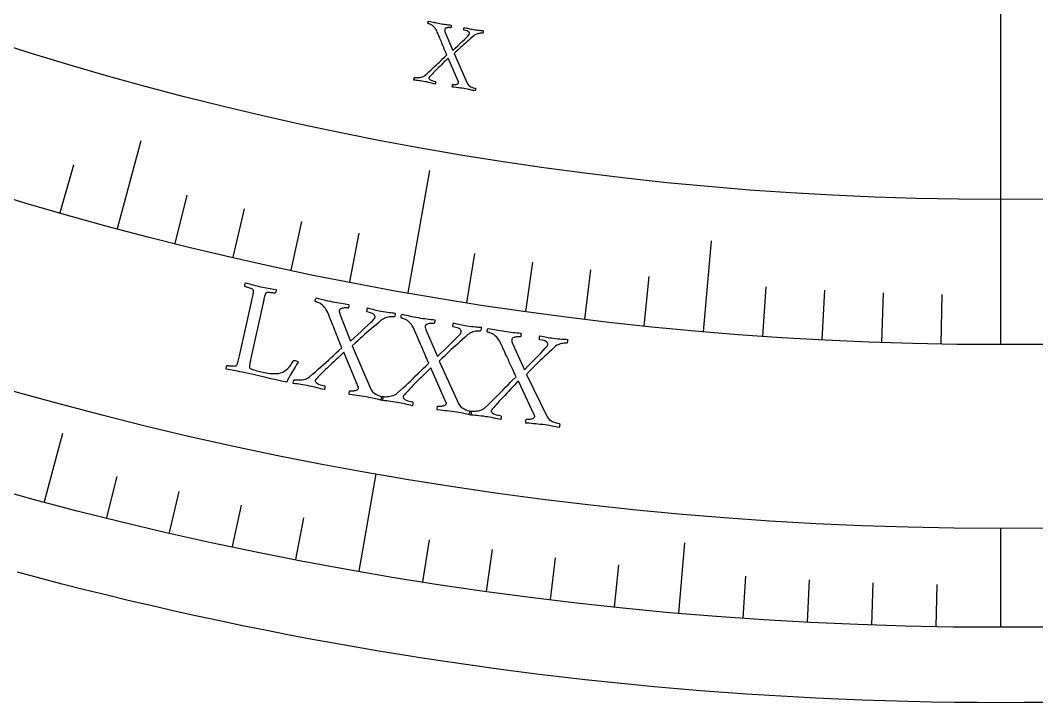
# Model space of a CAD drawing. Header units: millimetres. Extents: x -92 to 92, y -92 to 120.
# Drawn here: x -24.05 to 0.88, y -92.5 to -75.75 of the extents above; entities that cross this region are included whole.
import ezdxf

# ---------------------------------------------------------------- set-up
doc = ezdxf.new("R2010")
doc.units = ezdxf.units.MM
for name, color, linetype in [('CUT_OUTER', 1, 'Continuous'), ('ENGRAVE', 7, 'Continuous'), ('ENGRAVE_FINE', 8, 'Continuous'), ('TEXT', 5, 'Continuous')]:
    doc.layers.add(name, color=color, linetype=linetype)

msp = doc.modelspace()

# ---------------------------------------------------------------- linework, layer by layer
at = {"layer": 'CUT_OUTER'}
msp.add_lwpolyline([(1.1351, -92.493), (0.5676, -92.4983), (0, -92.5), (-0.5676, -92.4983), (-1.1351, -92.493), (-1.7026, -92.4843), (-2.2701, -92.4721), (-2.8374, -92.4565), (-3.4047, -92.4373), (-3.9718, -92.4147), (-4.5388, -92.3886), (-5.1056, -92.359), (-5.6722, -92.3259), (-6.2386, -92.2894), (-6.8047, -92.2494), (-7.3706, -92.2059), (-7.9363, -92.1589), (-8.5016, -92.1085), (-9.0666, -92.0546), (-9.6313, -91.9972), (-10.1956, -91.9364), (-10.7595, -91.8721), (-11.323, -91.8044), (-11.8861, -91.7332), (-12.4487, -91.6585), (-13.0109, -91.5804), (-13.5726, -91.4988), (-14.1337, -91.4138), (-14.6944, -91.3254), (-15.2545, -91.2335), (-15.814, -91.1382), (-16.3729, -91.0394), (-16.9312, -90.9373), (-17.4889, -90.8317), (-18.0459, -90.7226), (-18.6022, -90.6102), (-19.1578, -90.4944), (-19.7127, -90.3751), (-20.2669, -90.2524), (-20.8203, -90.1264), (-21.3729, -89.9969), (-21.9247, -89.8641), (-22.4757, -89.7279), (-23.0258, -89.5883), (-23.5751, -89.4453), (-24.1235, -89.299)], dxfattribs=at)
at = {"layer": 'ENGRAVE'}
for points in [[(0, -83.7125), (0, -73.5375)], [(-21.6664, -80.8601), (-21.087, -78.6978)], [(-14.5365, -82.4407), (-14.0065, -79.4346)], [(-7.296, -83.3939), (-7.1009, -81.164)], [(-23.4619, -87.5612), (-23.0131, -85.8859)], [(-15.7412, -89.2728), (-15.3196, -86.8816)], [(0, -90.65), (0, -88.2219)], [(-7.9007, -90.305), (-7.7495, -88.5773)]]:
    msp.add_lwpolyline(points, dxfattribs=at)
for radius in [90.65, 90.65, 88.2219, 83.7125, 83.7125, 80.1513]:
    msp.add_circle((0, 0), radius, dxfattribs=at)
at = {"layer": 'ENGRAVE_FINE'}
for points in [[(-23.0743, -80.4696), (-22.7377, -79.2959)], [(-20.2519, -81.2259), (-19.9565, -80.0411)], [(-18.8312, -81.567), (-18.5565, -80.3772)], [(-17.4048, -81.8832), (-17.1509, -80.6889)], [(-15.9731, -82.1745), (-15.7401, -80.9759)], [(-13.0955, -82.6819), (-12.9045, -81.4759)], [(-11.6505, -82.8978), (-11.4806, -81.6887)], [(-10.202, -83.0885), (-10.0532, -81.8766)], [(-8.7503, -83.2539), (-8.6227, -82.0396)], [(-5.8395, -83.5086), (-5.7543, -82.2906)], [(-4.3812, -83.5978), (-4.3173, -82.3784)], [(-2.9215, -83.6615), (-2.8789, -82.4412)], [(-1.461, -83.6998), (-1.4397, -82.4789)], [(-21.9302, -87.9573), (-21.6785, -86.9476)], [(-20.3918, -88.3266), (-20.1577, -87.3127)], [(-18.8472, -88.6691), (-18.6308, -87.6512)], [(-17.2968, -88.9845), (-17.0983, -87.963)], [(-14.1808, -89.5339), (-14.018, -88.5061)], [(-12.616, -89.7678), (-12.4712, -88.7373)], [(-11.0475, -89.9743), (-10.9206, -88.9414)], [(-9.4755, -90.1534), (-9.3667, -89.1185)], [(-6.3234, -90.4292), (-6.2508, -89.3911)], [(-4.7443, -90.5258), (-4.6898, -89.4866)], [(-3.1636, -90.5948), (-3.1273, -89.5548)], [(-1.5821, -90.6362), (-1.5639, -89.5957)]]:
    msp.add_lwpolyline(points, dxfattribs=at)
at = {"layer": 'TEXT'}
for points in [[(-13.7621, -75.8298), (-13.7228, -75.8368), (-13.685, -75.8429), (-13.6489, -75.8483), (-13.6143, -75.853), (-13.5807, -75.8574), (-13.5474, -75.8618), (-13.5144, -75.8663), (-13.4816, -75.8709), (-13.4807, -75.8769), (-13.4807, -75.885), (-13.4817, -75.8954), (-13.4836, -75.9079), (-13.4863, -75.9196), (-13.4895, -75.9278), (-13.4932, -75.9324), (-13.4974, -75.9334), (-13.5062, -75.9322), (-13.5172, -75.9314), (-13.5302, -75.9309), (-13.5453, -75.9307), (-13.5612, -75.9314), (-13.5768, -75.9333), (-13.5921, -75.9364), (-13.607, -75.9407), (-13.6202, -75.9469), (-13.6304, -75.9555), (-13.6376, -75.9665), (-13.6417, -75.98), (-13.6424, -75.9937), (-13.6402, -76.01), (-13.6349, -76.0289), (-13.6266, -76.0504), (-13.443, -76.489), (-13.3826, -76.4318), (-13.3237, -76.3764), (-13.2663, -76.3227), (-13.2105, -76.2707), (-13.1591, -76.2223), (-13.115, -76.1793), (-13.0783, -76.1418), (-13.0489, -76.1097), (-13.0449, -76.1045), (-13.0416, -76.0993), (-13.039, -76.0939), (-13.0372, -76.0884), (-13.0358, -76.0834), (-13.0348, -76.0795), (-13.0341, -76.0767), (-13.0337, -76.075), (-13.034, -76.0665), (-13.0375, -76.0569), (-13.0443, -76.0461), (-13.0544, -76.0342), (-13.0703, -76.0222), (-13.0948, -76.0115), (-13.1278, -76.0018), (-13.1693, -75.9933), (-13.1719, -75.9902), (-13.1732, -75.9842), (-13.1733, -75.9754), (-13.1722, -75.9637), (-13.1704, -75.9516), (-13.1681, -75.9414), (-13.1654, -75.9332), (-13.1624, -75.9269), (-13.1313, -75.9346), (-13.102, -75.9417), (-13.0745, -75.9484), (-13.0488, -75.9547), (-13.0233, -75.9606), (-12.9964, -75.9663), (-12.9682, -75.9718), (-12.9387, -75.977), (-12.8979, -75.9837), (-12.8603, -75.9892), (-12.826, -75.9935), (-12.7949, -75.9967), (-12.7668, -75.9992), (-12.7412, -76.0016), (-12.7181, -76.0039), (-12.6977, -76.006), (-12.6965, -76.0117), (-12.6961, -76.0191), (-12.6964, -76.0281), (-12.6974, -76.0387), (-12.6994, -76.0493), (-12.7027, -76.0582), (-12.7072, -76.0654), (-12.7131, -76.071), (-12.7193, -76.0703), (-12.7287, -76.0698), (-12.7416, -76.0695), (-12.7577, -76.0693), (-12.7761, -76.07), (-12.7956, -76.0723), (-12.8162, -76.0761), (-12.838, -76.0815), (-12.86, -76.0889), (-12.8815, -76.0989), (-12.9024, -76.1114), (-12.9227, -76.1265), (-12.9712, -76.169), (-13.0165, -76.2085), (-13.0586, -76.245), (-13.0975, -76.2785), (-13.1346, -76.3108), (-13.1713, -76.3433), (-13.2077, -76.3762), (-13.2438, -76.4095), (-13.2812, -76.4445), (-13.3219, -76.4828), (-13.3658, -76.5242), (-13.4129, -76.5689), (-13.0908, -77.2959), (-13.0765, -77.321), (-13.0574, -77.3435), (-13.0333, -77.3632), (-13.0045, -77.3803), (-12.9737, -77.3947), (-12.9439, -77.4062), (-12.9151, -77.415), (-12.8872, -77.4209), (-12.8852, -77.4269), (-12.8846, -77.4347), (-12.8852, -77.4444), (-12.8872, -77.4558), (-12.8897, -77.4669), (-12.8919, -77.4754), (-12.8939, -77.4814), (-12.8955, -77.4847), (-12.9271, -77.4772), (-12.9563, -77.4702), (-12.9834, -77.4637), (-13.0081, -77.4578), (-13.0331, -77.452), (-13.0607, -77.4463), (-13.0909, -77.4405), (-13.1237, -77.4348), (-13.169, -77.4273), (-13.2113, -77.4208), (-13.2507, -77.4151), (-13.2871, -77.4104), (-13.3236, -77.4059), (-13.3632, -77.4011), (-13.4057, -77.3958), (-13.4513, -77.3902), (-13.4543, -77.3839), (-13.4557, -77.3754), (-13.4557, -77.365), (-13.4541, -77.3524), (-13.4514, -77.3406), (-13.4483, -77.3324), (-13.4445, -77.3278), (-13.4402, -77.3268), (-13.4323, -77.3278), (-13.422, -77.3282), (-13.4095, -77.3282), (-13.3947, -77.3277), (-13.3789, -77.3265), (-13.3633, -77.3241), (-13.3481, -77.3207), (-13.333, -77.3162), (-13.3197, -77.3106), (-13.3098, -77.3036), (-13.3031, -77.2954), (-13.2997, -77.2858), (-13.2995, -77.2833), (-13.2996, -77.2803), (-13.3001, -77.2768), (-13.3009, -77.2728), (-13.3021, -77.2687), (-13.3034, -77.2651), (-13.305, -77.2618), (-13.3068, -77.259), (-13.5532, -76.6795), (-13.5845, -76.7088), (-13.6171, -76.7397), (-13.6511, -76.7722), (-13.6863, -76.8064), (-13.7221, -76.8413), (-13.7573, -76.8757), (-13.7921, -76.9098), (-13.8264, -76.9436), (-13.8593, -76.9762), (-13.8898, -77.0069), (-13.9179, -77.0357), (-13.9437, -77.0625), (-13.9663, -77.0864), (-13.985, -77.1064), (-13.9998, -77.1224), (-14.0106, -77.1344), (-14.0124, -77.1368), (-14.0145, -77.1396), (-14.017, -77.1429), (-14.0199, -77.1468), (-14.0227, -77.1511), (-14.025, -77.1558), (-14.0268, -77.1608), (-14.0281, -77.1663), (-14.0275, -77.1767), (-14.022, -77.1875), (-14.0116, -77.1988), (-13.9963, -77.2106), (-13.9749, -77.2221), (-13.9464, -77.2328), (-13.9106, -77.2425), (-13.8676, -77.2513), (-13.8656, -77.2574), (-13.8646, -77.2653), (-13.8646, -77.2751), (-13.8658, -77.2867), (-13.8675, -77.2979), (-13.8696, -77.3064), (-13.8719, -77.3123), (-13.8744, -77.3155), (-13.9049, -77.3077), (-13.9356, -77.3001), (-13.9667, -77.2925), (-13.9981, -77.285), (-14.0295, -77.2778), (-14.0607, -77.271), (-14.0917, -77.2647), (-14.1224, -77.2589), (-14.1641, -77.2515), (-14.2027, -77.245), (-14.2382, -77.2396), (-14.2707, -77.2351), (-14.302, -77.2312), (-14.3339, -77.2272), (-14.3664, -77.2233), (-14.3994, -77.2194), (-14.4, -77.2127), (-14.3993, -77.2045), (-14.3973, -77.195), (-14.394, -77.1842), (-14.3904, -77.1738), (-14.3874, -77.1659), (-14.3849, -77.1602), (-14.3831, -77.157), (-14.3761, -77.1578), (-14.3643, -77.1585), (-14.3476, -77.159), (-14.326, -77.1594), (-14.3014, -77.159), (-14.2757, -77.1571), (-14.2488, -77.1536), (-14.2207, -77.1486), (-14.1934, -77.1414), (-14.1686, -77.1316), (-14.1465, -77.1191), (-14.1269, -77.1039), (-14.0763, -77.0583), (-14.028, -77.0145), (-13.9823, -76.9726), (-13.9389, -76.9326), (-13.8969, -76.8935), (-13.8549, -76.8541), (-13.8132, -76.8146), (-13.7716, -76.7749), (-13.7292, -76.7342), (-13.6849, -76.692), (-13.6388, -76.6483), (-13.5908, -76.6029), (-13.6003, -76.579), (-13.6112, -76.5523), (-13.6234, -76.5229), (-13.6371, -76.4908), (-13.6515, -76.457), (-13.666, -76.4223), (-13.6807, -76.387), (-13.6955, -76.3508), (-13.7102, -76.3149), (-13.7246, -76.2802), (-13.7385, -76.2468), (-13.7521, -76.2146), (-13.7649, -76.1844), (-13.7764, -76.1571), (-13.7867, -76.1326), (-13.7958, -76.111), (-13.8032, -76.0933), (-13.8085, -76.0806), (-13.8117, -76.073), (-13.8128, -76.0705), (-13.8254, -76.0395), (-13.8381, -76.0116), (-13.851, -75.9869), (-13.8641, -75.9654), (-13.878, -75.9458), (-13.8937, -75.9267), (-13.911, -75.9082), (-13.93, -75.8903), (-13.9434, -75.8791), (-13.9581, -75.8691), (-13.9739, -75.8601), (-13.991, -75.8522), (-14.0077, -75.8455), (-14.0225, -75.8402), (-14.0354, -75.8363), (-14.0464, -75.8338), (-14.05, -75.8314), (-14.0519, -75.8258), (-14.052, -75.817), (-14.0503, -75.805), (-14.0475, -75.7927), (-14.0439, -75.7828), (-14.0397, -75.7754), (-14.0347, -75.7705), (-13.9963, -75.7789), (-13.9608, -75.7868), (-13.9283, -75.7943), (-13.8987, -75.8014), (-13.869, -75.8084), (-13.8364, -75.8155), (-13.8008, -75.8226), (-13.7621, -75.8298)], [(-18.3957, -84.0481), (-18.3965, -84.0518), (-18.3974, -84.0563), (-18.3986, -84.0616), (-18.3999, -84.0677), (-18.4034, -84.0835), (-18.4074, -84.1016), (-18.4118, -84.1219), (-18.4167, -84.1444), (-18.4216, -84.1676), (-18.4258, -84.1899), (-18.4294, -84.2113), (-18.4324, -84.2317), (-18.4342, -84.2497), (-18.4342, -84.2638), (-18.4326, -84.274), (-18.4293, -84.2802), (-18.4142, -84.2943), (-18.3967, -84.3066), (-18.377, -84.317), (-18.3549, -84.3256), (-18.3281, -84.3336), (-18.2945, -84.3425), (-18.2539, -84.3523), (-18.2064, -84.3628), (-18.0256, -84.4017), (-17.9782, -84.4104), (-17.9279, -84.4169), (-17.8748, -84.4212), (-17.8189, -84.4233), (-17.764, -84.4222), (-17.7141, -84.4168), (-17.669, -84.4071), (-17.6289, -84.3932), (-17.595, -84.376), (-17.5613, -84.3544), (-17.5277, -84.3286), (-17.4943, -84.2984), (-17.4611, -84.2626), (-17.428, -84.22), (-17.395, -84.1705), (-17.3621, -84.1141), (-17.355, -84.1066), (-17.3444, -84.1025), (-17.3301, -84.1016), (-17.3122, -84.104), (-17.2855, -84.1107), (-17.2641, -84.119), (-17.2481, -84.1286), (-17.2376, -84.1397), (-17.2747, -84.2014), (-17.3133, -84.2649), (-17.3534, -84.3303), (-17.3949, -84.3974), (-17.4343, -84.4633), (-17.4679, -84.5248), (-17.4958, -84.582), (-17.5177, -84.6348), (-17.6477, -84.6074), (-17.7769, -84.579), (-17.9056, -84.5498), (-18.0336, -84.5196), (-18.1655, -84.4883), (-18.3057, -84.4559), (-18.4543, -84.4223), (-18.6112, -84.3874), (-18.6657, -84.3757), (-18.7175, -84.3652), (-18.7665, -84.3559), (-18.8127, -84.3478), (-18.858, -84.34), (-18.9039, -84.3313), (-18.9505, -84.3218), (-18.9978, -84.3115), (-19.0017, -84.3025), (-19.0032, -84.2914), (-19.0023, -84.2784), (-18.999, -84.2633), (-18.9943, -84.2485), (-18.9891, -84.2364), (-18.9834, -84.227), (-18.9772, -84.2202), (-18.9653, -84.2226), (-18.9491, -84.2253), (-18.9286, -84.2283), (-18.904, -84.2316), (-18.8773, -84.2344), (-18.8511, -84.2361), (-18.8253, -84.2366), (-18.7999, -84.236), (-18.7773, -84.234), (-18.7603, -84.2303), (-18.7486, -84.225), (-18.7425, -84.218), (-18.7319, -84.1983), (-18.7222, -84.1754), (-18.7133, -84.1494), (-18.7052, -84.1201), (-18.6975, -84.0887), (-18.6897, -84.056), (-18.6818, -84.022), (-18.6738, -83.9868), (-18.3714, -82.6264), (-18.3636, -82.591), (-18.3563, -82.5566), (-18.3494, -82.5231), (-18.3429, -82.4906), (-18.3376, -82.46), (-18.3345, -82.4322), (-18.3334, -82.4071), (-18.3345, -82.3847), (-18.3367, -82.3745), (-18.3447, -82.3644), (-18.3583, -82.3543), (-18.3777, -82.3442), (-18.4002, -82.3344), (-18.4234, -82.325), (-18.4474, -82.3161), (-18.4722, -82.3077), (-18.4953, -82.3002), (-18.5146, -82.2943), (-18.5301, -82.2898), (-18.5416, -82.2869), (-18.5442, -82.2782), (-18.5452, -82.2673), (-18.5446, -82.2541), (-18.5425, -82.2387), (-18.539, -82.2237), (-18.5343, -82.2115), (-18.5283, -82.2021), (-18.521, -82.1956), (-18.4736, -82.2081), (-18.4266, -82.2207), (-18.38, -82.2334), (-18.3339, -82.2461), (-18.2881, -82.2586), (-18.2426, -82.2703), (-18.1973, -82.2813), (-18.1523, -82.2915), (-18.1061, -82.3014), (-18.0603, -82.3105), (-18.015, -82.3188), (-17.9701, -82.3264), (-17.925, -82.3338), (-17.8789, -82.3415), (-17.8319, -82.3497), (-17.7839, -82.3583), (-17.7801, -82.3672), (-17.7785, -82.3782), (-17.7794, -82.3913), (-17.7825, -82.4064), (-17.7871, -82.4213), (-17.7921, -82.4334), (-17.7977, -82.4429), (-17.8036, -82.4497), (-17.8154, -82.4475), (-17.8312, -82.4451), (-17.8512, -82.4423), (-17.8754, -82.4393), (-17.9012, -82.4366), (-17.9265, -82.4347), (-17.951, -82.4335), (-17.9749, -82.4331), (-17.9962, -82.4342), (-18.0129, -82.4376), (-18.0251, -82.4433), (-18.0327, -82.4513), (-18.0408, -82.4679), (-18.0485, -82.4871), (-18.0557, -82.5091), (-18.0625, -82.5337), (-18.0691, -82.5603), (-18.0757, -82.5881), (-18.0824, -82.6172), (-18.0891, -82.6476), (-18.0902, -82.6525), (-18.0913, -82.6574), (-18.0923, -82.6623), (-18.0934, -82.6672), (-18.0945, -82.6721), (-18.0955, -82.677), (-18.0966, -82.6819), (-18.0977, -82.6868)], [(-16.3981, -82.659), (-16.3413, -82.6699), (-16.2868, -82.6797), (-16.2346, -82.6884), (-16.1846, -82.6959), (-16.136, -82.703), (-16.0879, -82.7101), (-16.0402, -82.7174), (-15.9929, -82.7247), (-15.9917, -82.7335), (-15.9919, -82.7453), (-15.9935, -82.7603), (-15.9966, -82.7785), (-16.0008, -82.7955), (-16.0056, -82.8074), (-16.011, -82.814), (-16.0171, -82.8153), (-16.0299, -82.8134), (-16.0458, -82.8119), (-16.0646, -82.8109), (-16.0865, -82.8104), (-16.1096, -82.811), (-16.1323, -82.8134), (-16.1544, -82.8176), (-16.1761, -82.8236), (-16.1954, -82.8323), (-16.2103, -82.8446), (-16.221, -82.8605), (-16.2273, -82.88), (-16.2287, -82.8999), (-16.2258, -82.9237), (-16.2186, -82.9513), (-16.2072, -82.9827), (-15.9507, -83.6244), (-15.8617, -83.5425), (-15.7751, -83.463), (-15.6907, -83.386), (-15.6087, -83.3115), (-15.5332, -83.2421), (-15.4684, -83.1805), (-15.4145, -83.1266), (-15.3712, -83.0804), (-15.3653, -83.073), (-15.3604, -83.0654), (-15.3566, -83.0576), (-15.3538, -83.0496), (-15.3517, -83.0424), (-15.3501, -83.0367), (-15.3491, -83.0327), (-15.3485, -83.0302), (-15.3487, -83.0179), (-15.3536, -83.0038), (-15.3633, -82.988), (-15.3776, -82.9705), (-15.4004, -82.9528), (-15.4357, -82.9367), (-15.4833, -82.9221), (-15.5433, -82.909), (-15.5469, -82.9044), (-15.5487, -82.8956), (-15.5487, -82.8828), (-15.5469, -82.8658), (-15.5439, -82.8482), (-15.5404, -82.8334), (-15.5364, -82.8215), (-15.5319, -82.8125), (-15.487, -82.8242), (-15.4447, -82.8352), (-15.405, -82.8454), (-15.3679, -82.855), (-15.331, -82.8641), (-15.2923, -82.8728), (-15.2516, -82.8813), (-15.209, -82.8894), (-15.15, -82.8998), (-15.0956, -82.9084), (-15.046, -82.9153), (-15.0011, -82.9205), (-14.9604, -82.9247), (-14.9233, -82.9286), (-14.89, -82.9322), (-14.8604, -82.9356), (-14.8589, -82.944), (-14.8584, -82.9547), (-14.859, -82.9677), (-14.8606, -82.9831), (-14.8636, -82.9985), (-14.8686, -83.0114), (-14.8753, -83.0219), (-14.884, -83.0299), (-14.8929, -83.0288), (-14.9066, -83.0279), (-14.9251, -83.0273), (-14.9485, -83.0268), (-14.9752, -83.0275), (-15.0034, -83.0304), (-15.0334, -83.0356), (-15.065, -83.0431), (-15.0971, -83.0535), (-15.1284, -83.0676), (-15.1589, -83.0855), (-15.1887, -83.1072), (-15.2598, -83.168), (-15.3262, -83.2246), (-15.3879, -83.277), (-15.445, -83.325), (-15.4994, -83.3712), (-15.5534, -83.4179), (-15.6068, -83.4651), (-15.6598, -83.5128), (-15.715, -83.563), (-15.7748, -83.6178), (-15.8394, -83.6772), (-15.9088, -83.7412), (-15.4546, -84.8048), (-15.4342, -84.8416), (-15.4067, -84.8746), (-15.3721, -84.9038), (-15.3303, -84.9292), (-15.2857, -84.9506), (-15.2425, -84.9679), (-15.2007, -84.9811), (-15.1602, -84.9903), (-15.1574, -84.9991), (-15.1566, -85.0105), (-15.1577, -85.0245), (-15.1608, -85.0411), (-15.1646, -85.0572), (-15.168, -85.0695), (-15.1709, -85.0781), (-15.1734, -85.083), (-15.2192, -85.0715), (-15.2617, -85.0608), (-15.301, -85.0509), (-15.337, -85.0418), (-15.3732, -85.033), (-15.4133, -85.0241), (-15.4572, -85.0152), (-15.505, -85.0062), (-15.5707, -84.9945), (-15.6323, -84.9842), (-15.6895, -84.9752), (-15.7426, -84.9676), (-15.7957, -84.9604), (-15.8532, -84.9526), (-15.9151, -84.9441), (-15.9813, -84.9349), (-15.9856, -84.9256), (-15.9875, -84.9134), (-15.9872, -84.8981), (-15.9847, -84.8799), (-15.9806, -84.8628), (-15.9758, -84.851), (-15.9703, -84.8443), (-15.964, -84.843), (-15.9524, -84.8445), (-15.9375, -84.8454), (-15.9193, -84.8456), (-15.8977, -84.8452), (-15.8747, -84.8437), (-15.852, -84.8406), (-15.8296, -84.836), (-15.8076, -84.8298), (-15.7882, -84.8218), (-15.7735, -84.8119), (-15.7636, -84.8), (-15.7585, -84.7862), (-15.7582, -84.7826), (-15.7583, -84.7782), (-15.7589, -84.7731), (-15.7601, -84.7672), (-15.7617, -84.7613), (-15.7636, -84.756), (-15.7658, -84.7512), (-15.7683, -84.747), (-16.1149, -83.8992), (-16.161, -83.9411), (-16.2091, -83.9853), (-16.2591, -84.0319), (-16.3112, -84.0809), (-16.3639, -84.1307), (-16.4159, -84.1801), (-16.4673, -84.2289), (-16.5179, -84.2772), (-16.5665, -84.3238), (-16.6116, -84.3678), (-16.6533, -84.4089), (-16.6914, -84.4474), (-16.7249, -84.4817), (-16.7526, -84.5102), (-16.7744, -84.5332), (-16.7905, -84.5504), (-16.7931, -84.5537), (-16.7962, -84.5578), (-16.8, -84.5626), (-16.8043, -84.5681), (-16.8085, -84.5743), (-16.812, -84.5811), (-16.8147, -84.5884), (-16.8167, -84.5963), (-16.8161, -84.6114), (-16.8083, -84.6274), (-16.7934, -84.6441), (-16.7714, -84.6615), (-16.7406, -84.6788), (-16.6992, -84.695), (-16.6473, -84.71), (-16.5849, -84.7238), (-16.582, -84.7327), (-16.5808, -84.7442), (-16.5811, -84.7584), (-16.583, -84.7752), (-16.5858, -84.7915), (-16.589, -84.8039), (-16.5925, -84.8123), (-16.5963, -84.8169), (-16.6405, -84.805), (-16.6851, -84.7931), (-16.7302, -84.7813), (-16.7757, -84.7697), (-16.8213, -84.7584), (-16.8666, -84.7478), (-16.9116, -84.7379), (-16.9563, -84.7286), (-17.0168, -84.7168), (-17.0728, -84.7065), (-17.1245, -84.6977), (-17.1717, -84.6903), (-17.2172, -84.6838), (-17.2635, -84.6772), (-17.3107, -84.6707), (-17.3588, -84.6641), (-17.3595, -84.6543), (-17.3582, -84.6425), (-17.3551, -84.6288), (-17.35, -84.6131), (-17.3445, -84.5981), (-17.3399, -84.5866), (-17.3362, -84.5785), (-17.3334, -84.5738), (-17.3233, -84.5752), (-17.3061, -84.5764), (-17.2818, -84.5777), (-17.2504, -84.5789), (-17.2146, -84.5789), (-17.177, -84.5767), (-17.1377, -84.5724), (-17.0968, -84.5657), (-17.0568, -84.556), (-17.0205, -84.5423), (-16.9879, -84.5247), (-16.9591, -84.5031), (-16.8842, -84.438), (-16.813, -84.3756), (-16.7454, -84.3158), (-16.6814, -84.2586), (-16.6193, -84.2026), (-16.5574, -84.1464), (-16.4958, -84.0898), (-16.4344, -84.033), (-16.3718, -83.9749), (-16.3065, -83.9145), (-16.2385, -83.8519), (-16.1678, -83.7869), (-16.181, -83.7519), (-16.1962, -83.7129), (-16.2134, -83.6699), (-16.2325, -83.6229), (-16.2526, -83.5734), (-16.273, -83.5227), (-16.2935, -83.4709), (-16.3141, -83.4181), (-16.3346, -83.3655), (-16.3546, -83.3148), (-16.374, -83.2658), (-16.393, -83.2187), (-16.4108, -83.1745), (-16.4268, -83.1345), (-16.4412, -83.0987), (-16.4539, -83.067), (-16.4642, -83.0411), (-16.4715, -83.0226), (-16.4759, -83.0115), (-16.4774, -83.0078), (-16.495, -82.9624), (-16.5128, -82.9215), (-16.5308, -82.8854), (-16.5492, -82.8538), (-16.5689, -82.8249), (-16.5911, -82.7969), (-16.6157, -82.7695), (-16.6427, -82.743), (-16.6619, -82.7265), (-16.6829, -82.7115), (-16.7057, -82.6981), (-16.7302, -82.6862), (-16.7542, -82.6761), (-16.7755, -82.668), (-16.7941, -82.662), (-16.81, -82.658), (-16.8151, -82.6544), (-16.8176, -82.6463), (-16.8175, -82.6335), (-16.8148, -82.6161), (-16.8104, -82.5983), (-16.805, -82.584), (-16.7986, -82.5734), (-16.7913, -82.5664), (-16.7359, -82.5794), (-16.6847, -82.5918), (-16.6378, -82.6035), (-16.5951, -82.6145), (-16.5524, -82.6253), (-16.5053, -82.6364), (-16.4539, -82.6476), (-16.3981, -82.659)], [(-14.2937, -83.0487), (-14.2367, -83.0582), (-14.1819, -83.0666), (-14.1295, -83.074), (-14.0794, -83.0803), (-14.0306, -83.0861), (-13.9823, -83.092), (-13.9344, -83.098), (-13.887, -83.1042), (-13.8855, -83.1129), (-13.8854, -83.1248), (-13.8867, -83.1398), (-13.8893, -83.158), (-13.893, -83.1752), (-13.8975, -83.1871), (-13.9028, -83.1939), (-13.9089, -83.1954), (-13.9217, -83.1938), (-13.9376, -83.1927), (-13.9565, -83.1922), (-13.9783, -83.1922), (-14.0014, -83.1934), (-14.024, -83.1964), (-14.0461, -83.2011), (-14.0676, -83.2077), (-14.0867, -83.2168), (-14.1013, -83.2295), (-14.1116, -83.2457), (-14.1174, -83.2653), (-14.1183, -83.2853), (-14.1148, -83.309), (-14.1069, -83.3364), (-14.0946, -83.3675), (-13.8219, -84.0025), (-13.7351, -83.9183), (-13.6505, -83.8367), (-13.5681, -83.7576), (-13.488, -83.681), (-13.4143, -83.6098), (-13.3511, -83.5465), (-13.2985, -83.4912), (-13.2564, -83.444), (-13.2507, -83.4364), (-13.2461, -83.4287), (-13.2424, -83.4208), (-13.2398, -83.4128), (-13.2379, -83.4054), (-13.2365, -83.3998), (-13.2355, -83.3957), (-13.235, -83.3932), (-13.2356, -83.3809), (-13.2408, -83.3669), (-13.2509, -83.3514), (-13.2656, -83.3342), (-13.2889, -83.3172), (-13.3245, -83.302), (-13.3725, -83.2886), (-13.4328, -83.277), (-13.4366, -83.2724), (-13.4386, -83.2638), (-13.4389, -83.2509), (-13.4375, -83.2339), (-13.435, -83.2162), (-13.4319, -83.2014), (-13.4282, -83.1894), (-13.4239, -83.1802), (-13.3787, -83.1908), (-13.3362, -83.2007), (-13.2962, -83.2099), (-13.2588, -83.2185), (-13.2218, -83.2267), (-13.1828, -83.2344), (-13.1419, -83.2418), (-13.0991, -83.2489), (-13.0399, -83.2578), (-12.9853, -83.265), (-12.9356, -83.2707), (-12.8905, -83.2747), (-12.8497, -83.2778), (-12.8126, -83.2808), (-12.7792, -83.2836), (-12.7495, -83.2863), (-12.7478, -83.2946), (-12.747, -83.3052), (-12.7472, -83.3183), (-12.7485, -83.3338), (-12.7511, -83.3492), (-12.7557, -83.3622), (-12.7622, -83.3728), (-12.7707, -83.3811), (-12.7796, -83.3802), (-12.7933, -83.3797), (-12.8119, -83.3795), (-12.8353, -83.3796), (-12.8619, -83.381), (-12.8901, -83.3847), (-12.9199, -83.3906), (-12.9513, -83.3989), (-12.9831, -83.4101), (-13.014, -83.425), (-13.0441, -83.4437), (-13.0733, -83.4661), (-13.1428, -83.5287), (-13.2078, -83.587), (-13.2682, -83.6409), (-13.324, -83.6904), (-13.3772, -83.738), (-13.43, -83.786), (-13.4822, -83.8345), (-13.534, -83.8835), (-13.5878, -83.9351), (-13.6463, -83.9914), (-13.7093, -84.0525), (-13.777, -84.1182), (-13.296, -85.1699), (-13.2747, -85.2062), (-13.2463, -85.2385), (-13.211, -85.2668), (-13.1686, -85.2911), (-13.1235, -85.3114), (-13.0798, -85.3276), (-13.0377, -85.3398), (-12.997, -85.3479), (-12.994, -85.3566), (-12.9929, -85.3679), (-12.9936, -85.382), (-12.9963, -85.3987), (-12.9997, -85.4149), (-13.0027, -85.4273), (-13.0055, -85.4359), (-13.0078, -85.4409), (-13.0539, -85.4306), (-13.0967, -85.421), (-13.1362, -85.412), (-13.1724, -85.4038), (-13.2089, -85.396), (-13.2492, -85.3881), (-13.2933, -85.3803), (-13.3413, -85.3725), (-13.4073, -85.3625), (-13.4691, -85.3537), (-13.5266, -85.3462), (-13.5798, -85.34), (-13.6331, -85.3341), (-13.6907, -85.3278), (-13.7528, -85.3208), (-13.8193, -85.3134), (-13.8238, -85.3042), (-13.826, -85.292), (-13.8261, -85.2767), (-13.824, -85.2584), (-13.8204, -85.2413), (-13.8159, -85.2293), (-13.8105, -85.2225), (-13.8043, -85.221), (-13.7927, -85.2223), (-13.7778, -85.2228), (-13.7595, -85.2225), (-13.738, -85.2216), (-13.715, -85.2195), (-13.6924, -85.2158), (-13.6701, -85.2106), (-13.6483, -85.2038), (-13.6291, -85.1954), (-13.6147, -85.1851), (-13.6051, -85.173), (-13.6003, -85.159), (-13.6, -85.1554), (-13.6003, -85.151), (-13.6011, -85.1459), (-13.6024, -85.1401), (-13.6041, -85.1342), (-13.6061, -85.1289), (-13.6085, -85.1242), (-13.6111, -85.1201), (-13.9791, -84.2814), (-14.0241, -84.3244), (-14.0711, -84.3698), (-14.1199, -84.4177), (-14.1707, -84.468), (-14.2221, -84.5191), (-14.2729, -84.5698), (-14.323, -84.6199), (-14.3724, -84.6695), (-14.4198, -84.7173), (-14.4638, -84.7624), (-14.5044, -84.8046), (-14.5415, -84.844), (-14.5741, -84.8791), (-14.6011, -84.9084), (-14.6223, -84.9319), (-14.6379, -84.9495), (-14.6404, -84.9529), (-14.6435, -84.9571), (-14.6471, -84.9619), (-14.6513, -84.9676), (-14.6553, -84.9739), (-14.6586, -84.9807), (-14.6612, -84.9881), (-14.663, -84.9961), (-14.662, -85.0112), (-14.6538, -85.0269), (-14.6385, -85.0432), (-14.6161, -85.0601), (-14.5848, -85.0766), (-14.543, -85.0917), (-14.4908, -85.1054), (-14.428, -85.1176), (-14.4249, -85.1264), (-14.4234, -85.1379), (-14.4233, -85.1521), (-14.4248, -85.169), (-14.4272, -85.1853), (-14.4301, -85.1978), (-14.4334, -85.2063), (-14.437, -85.211), (-14.4815, -85.2002), (-14.5264, -85.1895), (-14.5718, -85.1789), (-14.6176, -85.1684), (-14.6634, -85.1583), (-14.709, -85.1488), (-14.7542, -85.14), (-14.7991, -85.1319), (-14.8599, -85.1216), (-14.9162, -85.1127), (-14.9681, -85.1052), (-15.0155, -85.0991), (-15.0611, -85.0937), (-15.1076, -85.0883), (-15.155, -85.083), (-15.2032, -85.0777), (-15.2041, -85.0678), (-15.2032, -85.056), (-15.2004, -85.0422), (-15.1957, -85.0264), (-15.1906, -85.0113), (-15.1862, -84.9996), (-15.1828, -84.9915), (-15.1801, -84.9867), (-15.1699, -84.9878), (-15.1527, -84.9887), (-15.1284, -84.9893), (-15.0969, -84.9897), (-15.0611, -84.9888), (-15.0237, -84.9857), (-14.9845, -84.9803), (-14.9437, -84.9726), (-14.904, -84.9619), (-14.8681, -84.9473), (-14.836, -84.9289), (-14.8077, -84.9065), (-14.7345, -84.8396), (-14.6649, -84.7753), (-14.5988, -84.7138), (-14.5363, -84.6551), (-14.4756, -84.5975), (-14.4152, -84.5397), (-14.355, -84.4816), (-14.2951, -84.4233), (-14.234, -84.3636), (-14.1702, -84.3016), (-14.1038, -84.2372), (-14.0349, -84.1705), (-14.049, -84.1358), (-14.0652, -84.0972), (-14.0834, -84.0547), (-14.1037, -84.0082), (-14.1251, -83.9592), (-14.1467, -83.909), (-14.1685, -83.8578), (-14.1905, -83.8054), (-14.2123, -83.7534), (-14.2336, -83.7032), (-14.2542, -83.6548), (-14.2744, -83.6081), (-14.2933, -83.5644), (-14.3104, -83.5248), (-14.3256, -83.4894), (-14.3391, -83.458), (-14.3501, -83.4324), (-14.3579, -83.4141), (-14.3626, -83.4031), (-14.3641, -83.3995), (-14.3828, -83.3545), (-14.4017, -83.3141), (-14.4207, -83.2784), (-14.4398, -83.2473), (-14.4602, -83.219), (-14.4831, -83.1915), (-14.5084, -83.1648), (-14.5361, -83.139), (-14.5557, -83.1229), (-14.5771, -83.1085), (-14.6002, -83.0956), (-14.625, -83.0844), (-14.6493, -83.0749), (-14.6708, -83.0674), (-14.6895, -83.0618), (-14.7055, -83.0583), (-14.7107, -83.0548), (-14.7134, -83.0467), (-14.7137, -83.0339), (-14.7114, -83.0165), (-14.7074, -82.9985), (-14.7023, -82.9842), (-14.6963, -82.9734), (-14.6892, -82.9661), (-14.6334, -82.9778), (-14.5819, -82.9889), (-14.5347, -82.9994), (-14.4918, -83.0093), (-14.4488, -83.019), (-14.4015, -83.0288), (-14.3498, -83.0388), (-14.2937, -83.0487)], [(-12.1801, -83.3849), (-12.1228, -83.393), (-12.0679, -83.4), (-12.0153, -83.406), (-11.965, -83.411), (-11.9161, -83.4156), (-11.8677, -83.4203), (-11.8197, -83.4251), (-11.7721, -83.43), (-11.7704, -83.4387), (-11.77, -83.4506), (-11.7709, -83.4656), (-11.7731, -83.4839), (-11.7763, -83.5011), (-11.7805, -83.5132), (-11.7857, -83.5201), (-11.7917, -83.5218), (-11.8046, -83.5205), (-11.8205, -83.5198), (-11.8393, -83.5198), (-11.8612, -83.5204), (-11.8843, -83.5221), (-11.9068, -83.5257), (-11.9287, -83.531), (-11.95, -83.5381), (-11.9688, -83.5477), (-11.9832, -83.5608), (-11.993, -83.5772), (-11.9983, -83.597), (-11.9987, -83.617), (-11.9946, -83.6406), (-11.986, -83.6677), (-11.973, -83.6985), (-11.6843, -84.3264), (-11.5996, -84.2401), (-11.5171, -84.1563), (-11.4367, -84.0751), (-11.3586, -83.9966), (-11.2867, -83.9234), (-11.2252, -83.8586), (-11.174, -83.802), (-11.1331, -83.7537), (-11.1276, -83.746), (-11.1231, -83.7382), (-11.1197, -83.7302), (-11.1173, -83.7221), (-11.1156, -83.7147), (-11.1143, -83.709), (-11.1134, -83.7049), (-11.113, -83.7024), (-11.1139, -83.6901), (-11.1195, -83.6763), (-11.1299, -83.661), (-11.1451, -83.6442), (-11.1688, -83.6278), (-11.2048, -83.6135), (-11.2531, -83.6013), (-11.3137, -83.5912), (-11.3176, -83.5868), (-11.3198, -83.5782), (-11.3204, -83.5653), (-11.3195, -83.5483), (-11.3174, -83.5305), (-11.3146, -83.5156), (-11.3113, -83.5036), (-11.3072, -83.4943), (-11.2618, -83.5037), (-11.219, -83.5125), (-11.1788, -83.5208), (-11.1412, -83.5284), (-11.104, -83.5356), (-11.0649, -83.5424), (-11.0238, -83.5487), (-10.9808, -83.5547), (-10.9214, -83.5621), (-10.8667, -83.5679), (-10.8168, -83.5723), (-10.7716, -83.5752), (-10.7307, -83.5773), (-10.6936, -83.5793), (-10.6601, -83.5813), (-10.6303, -83.5832), (-10.6284, -83.5914), (-10.6274, -83.6021), (-10.6273, -83.6151), (-10.6281, -83.6306), (-10.6304, -83.6461), (-10.6346, -83.6593), (-10.6409, -83.6701), (-10.6491, -83.6785), (-10.658, -83.6779), (-10.6718, -83.6777), (-10.6903, -83.678), (-10.7137, -83.6787), (-10.7403, -83.6807), (-10.7684, -83.6851), (-10.798, -83.6918), (-10.8292, -83.7009), (-10.8607, -83.7129), (-10.8913, -83.7286), (-10.9209, -83.748), (-10.9495, -83.7712), (-11.0174, -83.8356), (-11.0809, -83.8955), (-11.1399, -83.9509), (-11.1944, -84.0018), (-11.2464, -84.0507), (-11.2979, -84.1), (-11.3489, -84.1498), (-11.3995, -84.2001), (-11.452, -84.2531), (-11.5089, -84.3109), (-11.5704, -84.3735), (-11.6364, -84.441), (-11.1289, -85.4801), (-11.1066, -85.5158), (-11.0775, -85.5474), (-11.0414, -85.5748), (-10.9984, -85.598), (-10.9528, -85.6171), (-10.9088, -85.6322), (-10.8663, -85.6433), (-10.8255, -85.6504), (-10.8222, -85.659), (-10.8208, -85.6704), (-10.8212, -85.6844), (-10.8234, -85.7012), (-10.8264, -85.7174), (-10.8292, -85.7299), (-10.8316, -85.7387), (-10.8339, -85.7436), (-10.8802, -85.7345), (-10.9232, -85.726), (-10.963, -85.7181), (-10.9993, -85.7108), (-11.036, -85.7039), (-11.0765, -85.6971), (-11.1208, -85.6904), (-11.169, -85.6838), (-11.2352, -85.6754), (-11.2972, -85.6682), (-11.3548, -85.6622), (-11.4082, -85.6573), (-11.4616, -85.6528), (-11.5195, -85.6479), (-11.5817, -85.6426), (-11.6483, -85.6368), (-11.653, -85.6277), (-11.6556, -85.6156), (-11.6561, -85.6003), (-11.6544, -85.582), (-11.6512, -85.5647), (-11.647, -85.5527), (-11.6419, -85.5458), (-11.6357, -85.5441), (-11.6241, -85.545), (-11.6091, -85.5452), (-11.5909, -85.5445), (-11.5694, -85.543), (-11.5464, -85.5403), (-11.5239, -85.536), (-11.5018, -85.5303), (-11.4802, -85.5229), (-11.4612, -85.514), (-11.447, -85.5034), (-11.4378, -85.491), (-11.4333, -85.477), (-11.4332, -85.4733), (-11.4335, -85.4689), (-11.4344, -85.4639), (-11.4359, -85.4581), (-11.4378, -85.4522), (-11.4399, -85.447), (-11.4424, -85.4424), (-11.4451, -85.4383), (-11.8343, -84.6092), (-11.8782, -84.6533), (-11.924, -84.7), (-11.9716, -84.749), (-12.0211, -84.8006), (-12.0712, -84.8531), (-12.1207, -84.905), (-12.1695, -84.9563), (-12.2176, -85.0071), (-12.2638, -85.0562), (-12.3066, -85.1024), (-12.3461, -85.1456), (-12.3822, -85.186), (-12.4139, -85.2219), (-12.4401, -85.2518), (-12.4608, -85.2758), (-12.4759, -85.2939), (-12.4784, -85.2973), (-12.4813, -85.3015), (-12.4848, -85.3065), (-12.4888, -85.3122), (-12.4927, -85.3186), (-12.4959, -85.3256), (-12.4982, -85.333), (-12.4998, -85.341), (-12.4984, -85.3561), (-12.4899, -85.3716), (-12.4741, -85.3875), (-12.4513, -85.4039), (-12.4196, -85.4196), (-12.3774, -85.4336), (-12.3249, -85.4459), (-12.2618, -85.4566), (-12.2585, -85.4653), (-12.2567, -85.4767), (-12.2563, -85.4909), (-12.2573, -85.5079), (-12.2593, -85.5243), (-12.2619, -85.5368), (-12.2649, -85.5454), (-12.2685, -85.5502), (-12.3132, -85.5405), (-12.3584, -85.5309), (-12.404, -85.5214), (-12.45, -85.5121), (-12.4961, -85.5032), (-12.5419, -85.4949), (-12.5874, -85.4873), (-12.6325, -85.4803), (-12.6935, -85.4716), (-12.75, -85.4641), (-12.8021, -85.4579), (-12.8496, -85.453), (-12.8954, -85.4487), (-12.942, -85.4445), (-12.9894, -85.4404), (-13.0378, -85.4363), (-13.0389, -85.4265), (-13.0383, -85.4147), (-13.0358, -85.4008), (-13.0316, -85.3848), (-13.0268, -85.3696), (-13.0228, -85.3579), (-13.0195, -85.3496), (-13.017, -85.3448), (-13.0068, -85.3456), (-12.9895, -85.346), (-12.9652, -85.346), (-12.9338, -85.3456), (-12.898, -85.3439), (-12.8606, -85.3398), (-12.8216, -85.3334), (-12.781, -85.3247), (-12.7416, -85.313), (-12.7061, -85.2975), (-12.6744, -85.2782), (-12.6467, -85.2552), (-12.5753, -85.1864), (-12.5073, -85.1204), (-12.4428, -85.0572), (-12.3818, -84.9969), (-12.3226, -84.9378), (-12.2637, -84.8785), (-12.205, -84.8189), (-12.1466, -84.7591), (-12.087, -84.6978), (-12.0248, -84.6342), (-11.9601, -84.5682), (-11.8928, -84.4997), (-11.9078, -84.4655), (-11.925, -84.4273), (-11.9443, -84.3852), (-11.9658, -84.3392), (-11.9884, -84.2908), (-12.0113, -84.2412), (-12.0344, -84.1905), (-12.0577, -84.1388), (-12.0808, -84.0874), (-12.1034, -84.0377), (-12.1253, -83.9898), (-12.1466, -83.9437), (-12.1666, -83.9004), (-12.1847, -83.8613), (-12.2008, -83.8262), (-12.2151, -83.7953), (-12.2267, -83.7699), (-12.235, -83.7518), (-12.24, -83.741), (-12.2416, -83.7373), (-12.2614, -83.6929), (-12.2813, -83.653), (-12.3012, -83.6178), (-12.3211, -83.5872), (-12.3423, -83.5594), (-12.3658, -83.5324), (-12.3918, -83.5064), (-12.4201, -83.4813), (-12.4402, -83.4658), (-12.4619, -83.4519), (-12.4853, -83.4396), (-12.5104, -83.429), (-12.5349, -83.4201), (-12.5566, -83.4132), (-12.5755, -83.4081), (-12.5915, -83.4049), (-12.5968, -83.4016), (-12.5997, -83.3935), (-12.6003, -83.3808), (-12.5985, -83.3633), (-12.5949, -83.3453), (-12.5902, -83.3308), (-12.5844, -83.3198), (-12.5775, -83.3124), (-12.5215, -83.3226), (-12.4698, -83.3324), (-12.4223, -83.3417), (-12.3791, -83.3506), (-12.3359, -83.3592), (-12.2884, -83.3678), (-12.2364, -83.3764), (-12.1801, -83.3849)]]:
    msp.add_lwpolyline(points, close=True, dxfattribs=at)

doc.saveas('drawing.dxf')
